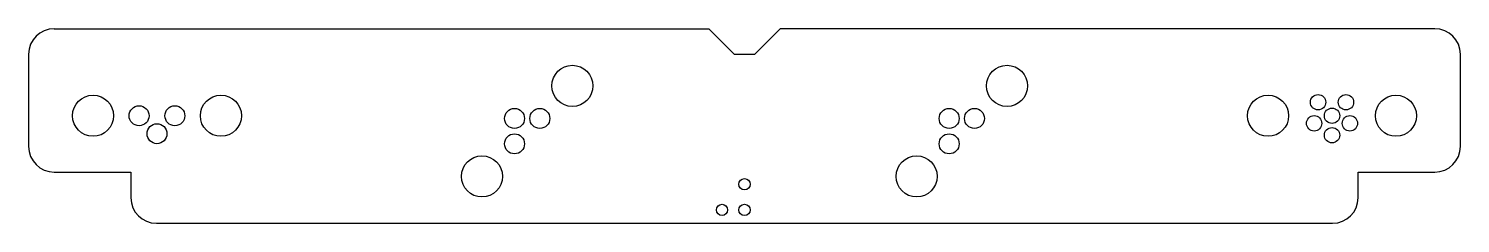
# Model space of a CAD drawing. Extents: x -70 to 70, y 0 to 19.
import ezdxf

# ---------------------------------------------------------------- set-up
doc = ezdxf.new("R2010")
doc.units = 0
doc.layers.add('17', color=110, linetype='CONTINUOUS')
doc.layers.add('20', color=31, linetype='CONTINUOUS')

# ---------------------------------------------------------------- blocks, each defined once
blk = doc.blocks.new('ROUNDP')
blk.add_circle((0, 0), 0.5)

msp = doc.modelspace()

# ---------------------------------------------------------------- linework, layer by layer
at = {"layer": '20'}
for p, q in [((-67.5, 19), (-3.5, 19)), ((-3.5, 19), (-1, 16.5)), ((1, 16.5), (3.5, 19)), ((67.5, 19), (3.5, 19)), ((-70, 16.5), (-70, 7.5)), ((-1, 16.5), (1, 16.5)), ((70, 7.5), (70, 16.5)), ((-67.5, 5), (-60, 5)), ((-60, 5), (-60, 2.5)), ((60, 5), (67.5, 5)), ((60, 2.5), (60, 5)), ((-57.5, 0), (57.5, 0))]:
    msp.add_line(p, q, dxfattribs=at)
for centre in [(0, 3.81), (-2.2, 1.31), (0, 1.31)]:
    msp.add_circle(centre, 0.55, dxfattribs=at)
for centre, start, end in [((-67.5, 16.5), 90, 180), ((67.5, 16.5), 0, 90), ((-67.5, 7.5), 180, 270), ((67.5, 7.5), 270, 0), ((-57.5, 2.5), 180, 270), ((57.5, 2.5), 270, 0)]:
    msp.add_arc(centre, 2.5, start, end, dxfattribs=at)

# ---------------------------------------------------------------- block references
at = {"layer": '17', "rotation": 225}
for p, xscale, yscale in [((-16.8306, 13.4194), 4.016, 4.016), ((-16.8306, 13.4194), 4.016, 4.016), ((25.6694, 13.4194), 4.016, 4.016), ((25.6694, 13.4194), 4.016, 4.016), ((-22.4874, 10.2374), 1.95, 1.95), ((-22.4874, 10.2374), 1.95, 1.95), ((-20.0126, 10.2374), 1.95, 1.95), ((-20.0126, 10.2374), 1.95, 1.95), ((20.0126, 10.2374), 1.95, 1.95), ((20.0126, 10.2374), 1.95, 1.95), ((22.4874, 10.2374), 1.95, 1.95), ((22.4874, 10.2374), 1.95, 1.95), ((-22.4874, 7.7626), 1.95, 1.95), ((-22.4874, 7.7626), 1.95, 1.95), ((20.0126, 7.7626), 1.95, 1.95), ((20.0126, 7.7626), 1.95, 1.95), ((-25.6694, 4.5806), 4.016, 4.016), ((-25.6694, 4.5806), 4.016, 4.016), ((16.8306, 4.5806), 4.016, 4.016), ((16.8306, 4.5806), 4.016, 4.016)]:
    msp.add_blockref('ROUNDP', p, dxfattribs=dict(at, xscale=xscale, yscale=yscale))
at = {"layer": '17'}
for p, xscale, yscale in [((-63.7, 10.5), 4.016, 4.016), ((-63.7, 10.5), 4.016, 4.016), ((-59.2, 10.5), 1.95, 1.95), ((-59.2, 10.5), 1.95, 1.95), ((-55.7, 10.5), 1.95, 1.95), ((-55.7, 10.5), 1.95, 1.95), ((-51.2, 10.5), 4.016, 4.016), ((-51.2, 10.5), 4.016, 4.016), ((51.2, 10.5), 4.016, 4.016), ((51.2, 10.5), 4.016, 4.016), ((56.085, 11.82), 1.5, 1.5), ((56.085, 11.82), 1.5, 1.5), ((57.45, 10.5), 1.5, 1.5), ((57.45, 10.5), 1.5, 1.5), ((58.815, 11.82), 1.5, 1.5), ((58.815, 11.82), 1.5, 1.5), ((63.7, 10.5), 4.016, 4.016), ((63.7, 10.5), 4.016, 4.016), ((55.7, 9.76), 1.5, 1.5), ((55.7, 9.76), 1.5, 1.5), ((59.2, 9.76), 1.5, 1.5), ((59.2, 9.76), 1.5, 1.5), ((-57.45, 8.75), 1.95, 1.95), ((-57.45, 8.75), 1.95, 1.95), ((57.45, 8.6), 1.5, 1.5), ((57.45, 8.6), 1.5, 1.5)]:
    msp.add_blockref('ROUNDP', p, dxfattribs=dict(at, xscale=xscale, yscale=yscale))

doc.saveas('drawing.dxf')
